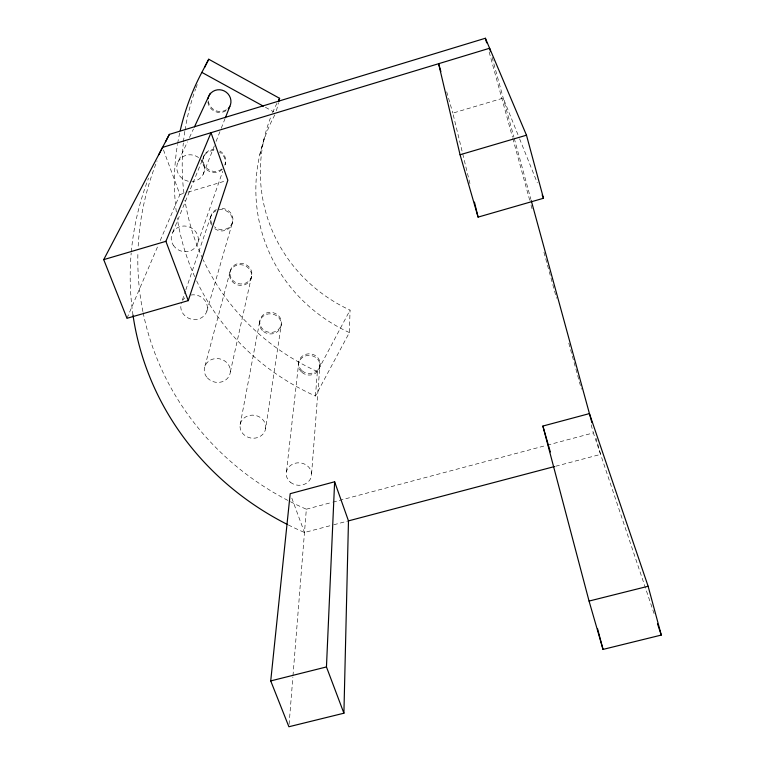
<?xml version="1.0" encoding="UTF-8"?>
<svg xmlns="http://www.w3.org/2000/svg" width="765" height="765" viewBox="0 0 765 765"><rect width="100%" height="100%" fill="white"/><g stroke="black" fill="none" stroke-linecap="round" stroke-linejoin="round"><path stroke-width="0.57" stroke-dasharray="3.83 2.87" d="M196.662 280.898A250.394 239.703 -11.1 0 0 315.429 396.041L349.385 332.574L350.054 310.121A161.463 155.123 -11.7 0 1 270.447 117.944M311.594 473.736L320.076 363.346M289.084 724.379L292.88 676.996M292.976 675.811L306.344 509.203A298.226 279.33 -8.2 0 1 143.141 312.751M315.429 396.041L317.389 371.551L350.054 310.121M286.493 471.527L298.857 361.443M265.598 428.725A12.89 11.523 8.2 0 0 248.137 415.816A12.89 11.523 8.2 0 0 244.886 435.505A12.89 11.523 8.2 0 0 265.598 428.725L281.348 324.15A10.882 10.031 9.2 0 0 266.66 312.942A10.882 10.031 9.2 0 0 263.839 330.078A10.882 10.031 9.2 0 0 281.348 324.15M240.134 424.718L259.87 320.688M230.332 371.953L251.876 274.903M276.414 110.753L278.441 102.845M204.972 366.1L230.552 269.863M259.823 154.673L264.193 138.427M206.856 311.164L232.474 222.452M182.414 299.899L185.465 290.93M185.847 289.811L211.044 215.673M197.992 242.323L222.739 171.264M225.484 163.385L225.092 164.494A11.485 10.92 25.3 0 0 219.402 152.044M203.165 174.324L214.363 145.819M216.084 141.439L220.817 129.381M221.248 128.281L225.12 118.412M172.737 232.388L204.408 154.903M126.971 318.297L158.355 244.915M160.229 240.535L179.909 194.53L163.347 149.586M188.305 181.238A13.99 13.215 26.6 0 1 178.035 162.037L187.473 141.821M189.471 137.547L193.449 129.017M179.909 194.53L183.332 193.507M187.894 192.149L225.56 180.913M469.949 183.61L452.832 113.124L503.236 98.092L519.167 137.719M306.344 509.203L331.704 502.462M332.861 502.156L546.105 445.469M547.252 445.163L593.363 432.904L654.075 613.616M288.357 524.962A308.219 287.344 -7.8 0 0 304.48 532.488L332.679 525.048M333.808 524.752L348.477 520.879M555.686 466.239L600.582 454.4L596.251 438.527M265.417 107.291L273.755 111.872M519.607 138.819L537.298 182.854M291.809 498.12L304.48 532.488M446.693 91.781L452.832 113.124M489.17 52.058L512.464 137.203M512.779 138.35L529.772 200.487M531.034 205.087L532.603 210.844M543.944 252.259L556.528 298.283M568.806 343.16L581.4 389.184M591.163 424.852L593.363 432.904M492.096 57.299L513.937 137.241M514.252 138.388L530.92 199.416M218.733 209.82A11.274 10.605 18.9 0 1 232.254 223.227A11.274 10.605 18.9 0 1 213.98 228.037M211.551 225.063A11.274 10.605 18.9 0 1 215.998 210.738M225.991 110.705A11.714 11.255 33.5 0 1 207.86 101.716M222.299 169.409A11.485 10.92 25.3 0 1 203.27 164.781A11.485 10.92 25.3 0 1 215.634 150.705M133.005 315.18A308.219 287.344 -7.8 0 1 131.197 252.986M131.303 251.8A308.219 287.344 -7.8 0 1 148.506 178.255M222.041 208.405A11.236 10.576 19 0 1 232.178 223.284A11.236 10.576 19 0 1 214.391 226.765M211.972 223.801A11.236 10.576 19 0 1 216.409 209.505M190.839 295.041A13.388 12.288 16.1 0 1 207.344 306.851A13.388 12.288 16.1 0 1 192.723 319.416A13.388 12.288 16.1 0 1 181.267 303.265M182.644 300.358A13.388 12.288 16.1 0 1 184.805 297.91M194.692 276.634A250.394 239.703 -11.1 0 1 177.193 217.996M176.342 212.096A250.394 239.703 -11.1 0 1 177.49 144.508M177.681 143.351A250.394 239.703 -11.1 0 1 179.698 132.947M317.389 371.551A240.2 230.992 -12.1 0 1 203.203 259.813M202.706 258.752A240.2 230.992 -12.1 0 1 184.92 200.143M183.916 193.048A240.2 230.992 -12.1 0 1 183.342 142.95M183.457 141.783A240.2 230.992 -12.1 0 1 184.824 131.312M185.006 130.146A240.2 230.992 -12.1 0 1 195.63 88.922M196.022 87.841A240.2 230.992 -12.1 0 1 197.227 84.599M142.912 311.613A298.226 279.33 -8.2 0 1 137.939 252.029M138.188 246.11A298.226 279.33 -8.2 0 1 157.083 160.889M200.774 159.55A13.99 13.215 26.6 0 1 203.528 173.512A13.99 13.215 26.6 0 1 191.9 181.525M178.035 162.037A13.99 13.215 26.6 0 1 199.464 158.279M349.385 332.574A168.29 160.937 -10.7 0 1 275.266 114.062M272.579 112.685A161.463 155.123 -11.7 0 1 276.92 103.371M221.993 168.922A11.456 10.892 25.3 0 1 203.892 164.121A11.456 10.892 25.3 0 1 214.066 149.433M219.804 150.954A11.456 10.892 25.3 0 1 224.862 165.173M226.383 109.72A11.676 11.226 33.6 0 1 208.3 100.76M301.955 372.392A10.767 9.83 5 0 0 319.722 367.487A10.767 9.83 5 0 0 305.943 355.801A10.767 9.83 5 0 0 301.955 372.392M173.282 245.182A13.684 12.737 20.8 0 0 196.768 245.412A13.684 12.737 20.8 0 0 184.269 226.01A13.684 12.737 20.8 0 0 173.282 245.182M263.571 331.589A10.911 10.05 9.2 0 0 281.128 325.641A10.911 10.05 9.2 0 0 266.392 314.405A10.911 10.05 9.2 0 0 263.571 331.589M207.344 377.843A13.12 11.877 12 0 0 229.615 374.965A13.12 11.877 12 0 0 214.965 358.67A13.12 11.877 12 0 0 207.344 377.843M232.13 281.434A11.073 10.308 13.7 0 0 250.949 278.9A11.073 10.308 13.7 0 0 238.661 264.795A11.073 10.308 13.7 0 0 232.13 281.434M290.384 482.218A12.699 11.226 4.7 0 0 311.317 476.652A12.699 11.226 4.7 0 0 295.041 463.284A12.699 11.226 4.7 0 0 290.384 482.218M232.484 280.038A11.045 10.289 13.8 0 0 251.255 277.513A11.045 10.289 13.8 0 0 239.005 263.437A11.045 10.289 13.8 0 0 232.484 280.038M302.118 370.796A10.739 9.811 5 0 0 319.847 365.899A10.739 9.811 5 0 0 306.105 354.243A10.739 9.811 5 0 0 302.118 370.796"/><path stroke-width="1.15" d="M343.906 713.21L348.477 520.879L334.63 481.787L290.184 493.693L270.724 680.917L288.893 726.75L343.906 713.21L326.454 666.946L334.63 481.787M278.728 101.707L279.598 98.322L208.74 59.24L201.855 72.388A250.394 239.703 -11.1 0 0 180.205 130.643M188.267 300.635L227.836 180.234L211.006 132.699L165.89 241.329L188.267 300.635L126.971 318.297L103.715 259.631L169.361 134.382L485.383 38.25L526.483 135.204L543.485 198.269L478.087 217.117L460.061 154.75L438.613 63.705L440.879 71.566M225.551 117.313L229.854 106.354M194.444 126.885L208.883 95.941M103.715 259.631L165.89 241.329M460.061 154.75L526.483 135.204M542.882 426.057L589.433 413.597L648.127 586.258L661.285 635.074L603.03 649.409L589.06 601.07L542.882 426.057L550.322 451.924M348.477 520.879L554.529 466.545M270.724 680.917L326.454 666.946M589.06 601.07L648.127 586.258M201.855 72.388L263.332 106.153M542.165 194.97L543.485 198.269M657.489 623.781L661.285 635.074M485.383 38.25L486.645 42.85M490.547 51.638L489.619 48.243L162.534 147.396A308.219 287.344 -7.8 0 0 158.795 154.721M531.235 200.573L591.909 422.663M597.542 628.715L603.03 649.409M474.443 202.094L478.087 217.117M207.984 98.752A11.714 11.255 33.5 0 1 224.288 90.987A11.714 11.255 33.5 0 1 228.228 108.793M287.296 524.427A308.219 287.344 -7.8 0 1 133.005 315.18M204.551 67.559A240.2 230.992 -12.1 0 1 208.74 59.24M165.632 141.697A298.226 279.33 -8.2 0 1 169.361 134.382M278.498 100.33A161.463 155.123 -11.7 0 1 279.598 98.322M209.333 94.994A11.676 11.226 33.6 0 1 210.337 93.311"/></g></svg>
